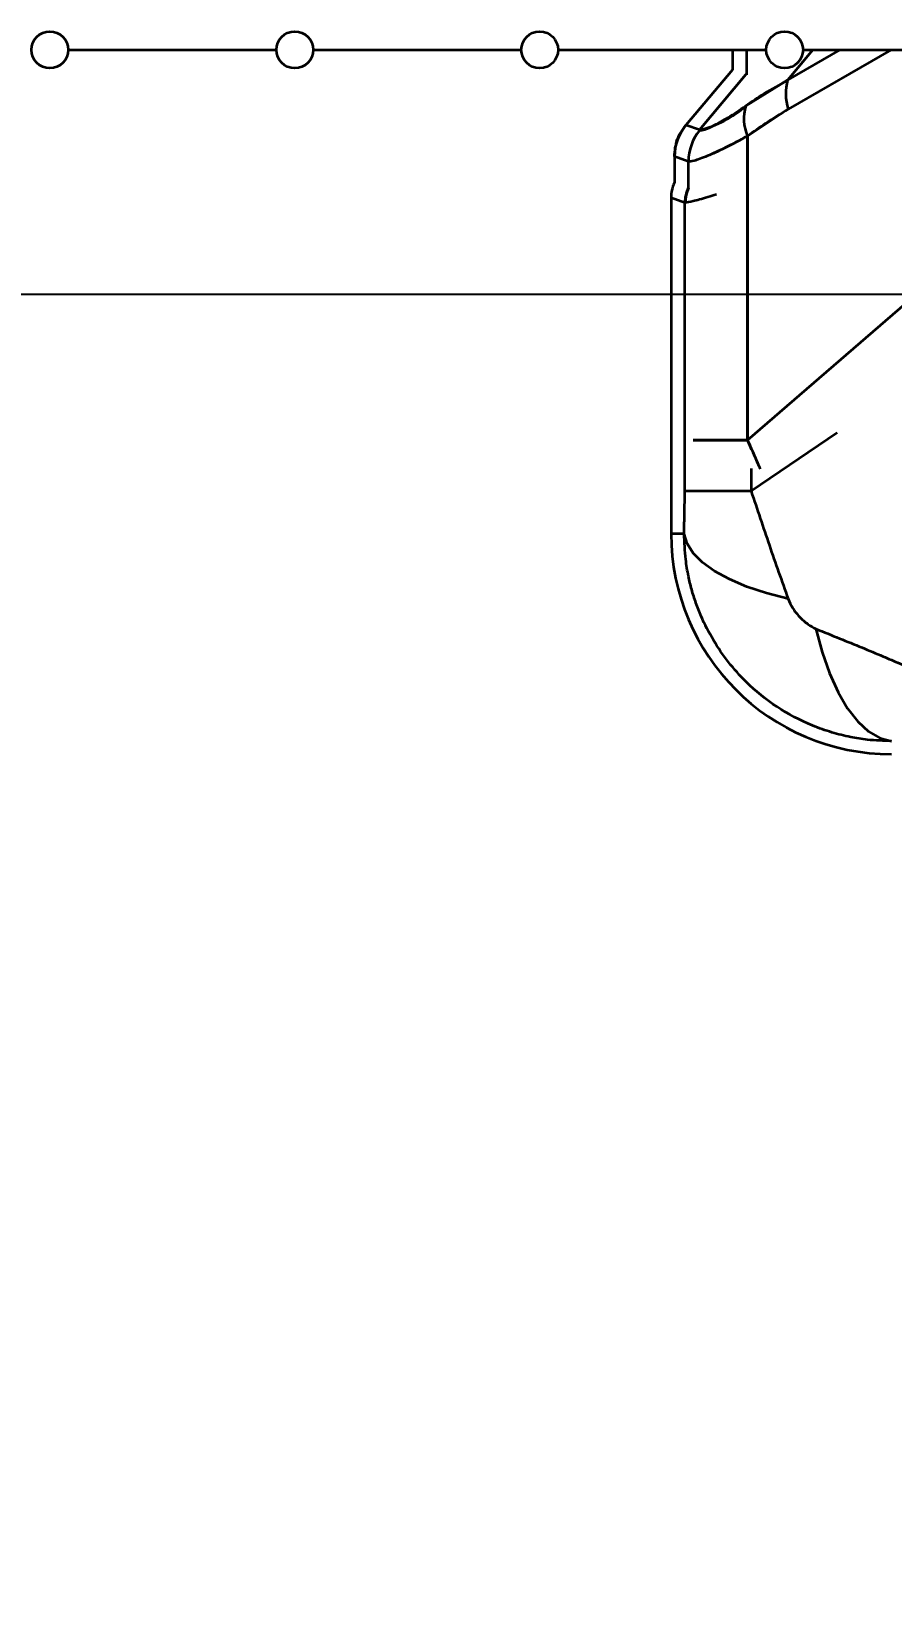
# Model space of a CAD drawing. Header units: millimetres. Extents: x 0 to 420, y 0 to 297.
# Drawn here: x 330.613 to 331.316, y 173.122 to 174.407 of the extents above; entities that cross this region are included whole.
import ezdxf

# ---------------------------------------------------------------- set-up
doc = ezdxf.new("R2010")
doc.units = ezdxf.units.MM
doc.layers.add('尺寸线层', color=150, linetype='Continuous')
doc.styles.add('SLDTEXTSTYLE2', font='TXT', dxfattribs={"width": 0.7})
doc.dimstyles.new('SLDDIMSTYLE0', dxfattribs={"dimtxt": 3.5, "dimasz": 3.302, "dimexe": 0, "dimexo": 0.0625, "dimgap": 0.875, "dimtad": 1, "dimdec": 1, "dimlfac": 100, "dimrnd": 1e-09, "dimzin": 12, "dimdsep": 46, "dimtxsty": 'SLDTEXTSTYLE2', "dimsah": 1, "dimcen": 0.09, "dimadec": 0, "dimazin": 3, "dimtfac": 1, "dimtdec": 3, "dimtofl": 0, "dimtmove": 0, "dimatfit": 3, "dimfxl": 0, "dimfrac": 2, "dimtolj": 1, "dimtzin": 12, "dimarcsym": 0})

# ---------------------------------------------------------------- blocks, each defined once
blk = doc.blocks.new('_D')
at = {"layer": '尺寸线层'}
for p, q in [((291.9431, 202.6412), (364.6876, 202.6412)), ((363.6876, 202.6412), (363.6876, 128.5802)), ((326.1167, 128.5802), (364.6876, 128.5802))]:
    blk.add_line(p, q, dxfattribs=at)
for points in [[(363.6876, 202.6412), (363.1796, 199.3392), (364.1956, 199.3392)], [(363.6876, 128.5802), (364.1956, 131.8822), (363.1796, 131.8822)]]:
    blk.add_solid(points, dxfattribs=at)
at = {"layer": '尺寸线层', "insert": (359.1758, 158.5376), "char_height": 3.5, "attachment_point": 1, "rotation": 90, "style": 'SLDTEXTSTYLE2'}
blk.add_mtext('7406.11', dxfattribs=at)
blk = doc.blocks.new('_D_1')
at = {"layer": '尺寸线层'}
for p, q in [((326.467, 174.1922), (355.2968, 174.1922)), ((354.2968, 174.1922), (354.2968, 152.1922)), ((325.3789, 152.1922), (355.2968, 152.1922))]:
    blk.add_line(p, q, dxfattribs=at)
for points in [[(354.2968, 174.1922), (353.7888, 170.8902), (354.8048, 170.8902)], [(354.2968, 152.1922), (354.8048, 155.4942), (353.7888, 155.4942)]]:
    blk.add_solid(points, dxfattribs=at)
at = {"layer": '尺寸线层', "insert": (349.785, 160.8345), "char_height": 3.5, "attachment_point": 1, "rotation": 90, "style": 'SLDTEXTSTYLE2'}
blk.add_mtext('2200', dxfattribs=at)
blk = doc.blocks.new('_D_7')
at = {"layer": '尺寸线层'}
for p, q in [((70.597, 160.4022), (70.597, 246.1922)), ((332.8156, 175.1167), (332.8156, 246.1922)), ((332.8156, 245.1922), (70.597, 245.1922))]:
    blk.add_line(p, q, dxfattribs=at)
for points in [[(70.597, 245.1922), (73.899, 244.6842), (73.899, 245.7002)], [(332.8156, 245.1922), (329.5136, 245.7002), (329.5136, 244.6842)]]:
    blk.add_solid(points, dxfattribs=at)
at = {"layer": '尺寸线层', "insert": (202.8758, 249.704), "char_height": 3.5, "attachment_point": 1, "style": 'SLDTEXTSTYLE2'}
blk.add_mtext('26221.85', dxfattribs=at)

msp = doc.modelspace()

# ---------------------------------------------------------------- linework, layer by layer
at = {"color": 7, "linetype": 'Continuous', "lineweight": 35}
for p, q in [((330.6433, 174.3917), (330.8133, 174.3917)), ((330.8433, 174.3917), (331.0133, 174.3917)), ((331.0433, 174.3917), (331.2133, 174.3917)), ((331.1856, 174.3917), (331.1856, 174.3755)), ((331.1971, 174.3917), (331.1971, 174.3713)), ((331.2734, 174.3917), (331.2308, 174.3671)), ((331.2308, 174.3671), (331.2514, 174.3917)), ((331.2734, 174.3917), (331.2308, 174.3671)), ((331.2514, 174.3917), (331.2308, 174.3671)), ((331.3152, 174.3917), (331.2313, 174.3432)), ((331.3152, 174.3917), (331.2313, 174.3432)), ((331.2433, 174.3917), (331.5283, 174.3917)), ((331.1856, 174.3755), (331.1477, 174.3303)), ((331.1856, 174.3755), (331.1477, 174.3303)), ((331.1588, 174.3263), (331.1967, 174.3715)), ((331.1967, 174.3715), (331.1588, 174.3263)), ((331.2308, 174.3671), (331.1965, 174.3459)), ((331.2313, 174.3432), (331.198, 174.3213)), ((331.1588, 174.3263), (331.1477, 174.3303)), ((331.1588, 174.3263), (331.1477, 174.3303)), ((331.1588, 174.3263), (331.1591, 174.3261)), ((331.198, 174.0731), (331.198, 174.3213)), ((331.198, 174.3213), (331.198, 174.0731)), ((331.1495, 174.3006), (331.1383, 174.3046)), ((331.1383, 174.3046), (331.1383, 174.2833)), ((331.1383, 174.3046), (331.1383, 174.2833)), ((331.1495, 174.3006), (331.1383, 174.3046)), ((331.1497, 174.279), (331.1497, 174.3005)), ((331.1497, 174.279), (331.1497, 174.3005)), ((331.1467, 174.2667), (331.1356, 174.2708)), ((331.1356, 174.2708), (331.1356, 173.9967)), ((331.1467, 174.0313), (331.1467, 174.2667)), ((331.1471, 174.2667), (331.1467, 174.2667)), ((331.3325, 174.1892), (331.198, 174.0731)), ((331.3325, 174.1892), (331.198, 174.0731)), ((331.2711, 174.0791), (331.201, 174.0313)), ((331.201, 174.0498), (331.201, 174.0313)), ((331.201, 174.0313), (331.1467, 174.0313)), ((331.1462, 173.9967), (331.1356, 173.9967))]:
    msp.add_line(p, q, dxfattribs=at)
at = {"color": 7, "linetype": 'Continuous', "lineweight": 35, "flags": 128}
for points in [[(331.2311, 173.9436), (331.2135, 173.9481), (331.1974, 173.9534), (331.1832, 173.9595), (331.171, 173.9661), (331.1611, 173.9733), (331.1535, 173.9809), (331.1486, 173.9887), (331.1462, 173.9967)], [(331.2539, 173.919), (331.2589, 173.9001), (331.2649, 173.8828), (331.2719, 173.8674), (331.2796, 173.8541), (331.288, 173.8434), (331.2969, 173.8352), (331.3062, 173.8299), (331.3156, 173.8274)]]:
    msp.add_lwpolyline(points, dxfattribs=at)
at = {"color": 7, "linetype": 'Continuous', "lineweight": 35}
for centre in [(330.6283, 174.3917), (330.8283, 174.3917), (331.0283, 174.3917), (331.2283, 174.3917)]:
    msp.add_circle(centre, 0.015, dxfattribs=at)
for centre, radius, start, end in [((331.2693, 174.356), 0.0401, 163.9657, 198.5164), ((331.2693, 174.356), 0.0401, 163.9657, 198.5164), ((331.138, 174.4114), 0.0878, 283.911, 311.8265), ((331.2304, 174.3356), 0.0354, 163.0377, 203.8628), ((331.2304, 174.3356), 0.0354, 163.0377, 203.8627), ((331.1898, 174.3004), 0.0401, 140.0076, 179.8731), ((331.1898, 174.3004), 0.0401, 140.0076, 179.8731), ((331.1768, 174.2667), 0.03, 155.4118, 179.9414), ((331.1772, 174.2668), 0.03, 156.0234, 180.1254), ((331.3156, 173.9967), 0.18, 180, 270)]:
    msp.add_arc(centre, radius, start, end, dxfattribs=at)
for centre, major_axis, start_param in [((331.1784, 174.3046), (-0.0376, 0.0137), 5.934618), ((331.1656, 174.2708), (-0.0282, 0.0103), 6.202994)]:
    msp.add_ellipse(centre, major_axis=major_axis, ratio=0.998448, start_param=start_param, end_param=6.631752, dxfattribs=at)
for points, knots in [([(331.2308, 174.3671), (331.2243, 174.3634), (331.2126, 174.357), (331.2014, 174.3493), (331.1965, 174.3459)], [0, 0, 0, 0, 0.56128, 1, 1, 1, 1]), ([(331.1591, 174.3261), (331.16, 174.3261), (331.1619, 174.326), (331.1705, 174.3298), (331.1819, 174.3361), (331.1916, 174.3426), (331.1965, 174.3459)], [0, 0, 0, 0, 0.267138, 0.52122, 0.755952, 1, 1, 1, 1]), ([(331.2313, 174.3432), (331.225, 174.3394), (331.2137, 174.3326), (331.2028, 174.3248), (331.198, 174.3213)], [0, 0, 0, 0, 0.560375, 1, 1, 1, 1]), ([(331.1591, 174.3261), (331.159, 174.3261), (331.1589, 174.3262), (331.1588, 174.3263), (331.1588, 174.3263)], [0, 0, 0, 0, 0.55998, 1, 1, 1, 1]), ([(331.198, 174.3213), (331.1917, 174.3179), (331.1791, 174.3112), (331.1642, 174.3045), (331.1532, 174.3005), (331.1509, 174.3005), (331.1497, 174.3005)], [0, 0, 0, 0, 0.242152, 0.480299, 0.739078, 1, 1, 1, 1]), ([(331.198, 174.3213), (331.1916, 174.3179), (331.179, 174.3111), (331.1642, 174.3045), (331.1532, 174.3004), (331.1509, 174.3005), (331.1497, 174.3005)], [0, 0, 0, 0, 0.2451288, 0.4803077, 0.7390856, 1, 1, 1, 1]), ([(331.1726, 174.2735), (331.1702, 174.2728), (331.162, 174.2702), (331.1522, 174.2679), (331.1489, 174.2671), (331.1471, 174.2667)], [0, 0, 0, 0, 0.161867, 0.565707, 1, 1, 1, 1]), ([(331.198, 174.0731), (331.1913, 174.0731), (331.1776, 174.0731), (331.1633, 174.0731), (331.1552, 174.0731), (331.1537, 174.0731), (331.1536, 174.0731)], [0, 0, 0, 0, 0.321245, 0.648184, 0.975123, 1, 1, 1, 1]), ([(331.1537, 174.0731), (331.154, 174.0731), (331.1559, 174.0731), (331.1653, 174.0731), (331.18, 174.0731), (331.192, 174.0731), (331.198, 174.0731)], [0, 0, 0, 0, 0.081559, 0.441079, 0.722958, 1, 1, 1, 1]), ([(331.2083, 174.0499), (331.2079, 174.0509), (331.2044, 174.0588), (331.201, 174.0664), (331.198, 174.0731)], [0, 0, 0, 0, 0.1216829, 1, 1, 1, 1]), ([(331.198, 174.0731), (331.2, 174.0686), (331.2034, 174.0609), (331.207, 174.0529), (331.2084, 174.0496)], [0, 0, 0, 0, 0.585663, 1, 1, 1, 1]), ([(331.1462, 173.9967), (331.1463, 174.0014), (331.1465, 174.0099), (331.1467, 174.0215), (331.1467, 174.0284), (331.1467, 174.0313)], [0, 0, 0, 0, 0.4261057, 0.7577704, 1, 1, 1, 1]), ([(331.201, 174.0313), (331.2059, 174.0166), (331.2156, 173.9873), (331.226, 173.9581), (331.2311, 173.9436)], [0, 0, 0, 0, 0.502691, 1, 1, 1, 1]), ([(331.3156, 173.8274), (331.309, 173.8276), (331.2978, 173.8279), (331.2816, 173.8306), (331.2665, 173.8343), (331.246, 173.8416), (331.2217, 173.8544), (331.199, 173.8727), (331.1821, 173.8916), (331.1697, 173.9096), (331.1613, 173.9261), (331.1558, 173.9401), (331.1523, 173.951), (331.1495, 173.9628), (331.1469, 173.978), (331.1465, 173.9896), (331.1462, 173.9967)], [0, 0, 0, 0, 0.073966, 0.126209, 0.185583, 0.248629, 0.372147, 0.493376, 0.574928, 0.656955, 0.739459, 0.783742, 0.826761, 0.868517, 0.920624, 1, 1, 1, 1]), ([(331.2311, 173.9436), (331.2323, 173.941), (331.2346, 173.9357), (331.2403, 173.9288), (331.2467, 173.9228), (331.2516, 173.9202), (331.2539, 173.919)], [0, 0, 0, 0, 0.242294, 0.509366, 0.771567, 1, 1, 1, 1]), ([(331.2539, 173.919), (331.2603, 173.9164), (331.2727, 173.9114), (331.2911, 173.9039), (331.3075, 173.8971), (331.323, 173.8904), (331.3384, 173.8836), (331.3489, 173.8789), (331.3545, 173.8764)], [0, 0, 0, 0, 0.1911693, 0.3706801, 0.5387661, 0.672129, 0.8259553, 1, 1, 1, 1])]:
    msp.add_open_spline(points, degree=3, knots=knots, dxfattribs=at)
msp.add_open_spline([(331.1383, 174.3046), (331.1387, 174.3094), (331.1395, 174.3188), (331.1449, 174.3265), (331.1477, 174.3303)], degree=3, dxfattribs=at)

# ---------------------------------------------------------------- dimensions: what is measured, and where the dimension line sits
at = {"layer": '尺寸线层'}
for base, p1, p2, angle, picture, middle in [((70.597, 245.1922), (332.8156, 175.1167), (70.597, 160.4022), 0, '_D_7', (209.0129, 245.1922)), ((363.6876, 128.5802), (291.9431, 202.6412), (326.1167, 128.5802), 90, '_D', (363.6876, 163.9067)), ((354.2968, 152.1922), (326.467, 174.1922), (325.3789, 152.1922), 90, '_D_1', (354.2968, 163.9067))]:
    dim = msp.add_linear_dim(base=base, p1=p1, p2=p2, angle=angle, dimstyle='SLDDIMSTYLE0', dxfattribs=at)
    dim.commit()
    dim.dimension.update_dxf_attribs({"geometry": picture, "text_midpoint": middle, "dimtype": 160})

doc.saveas('drawing.dxf')
